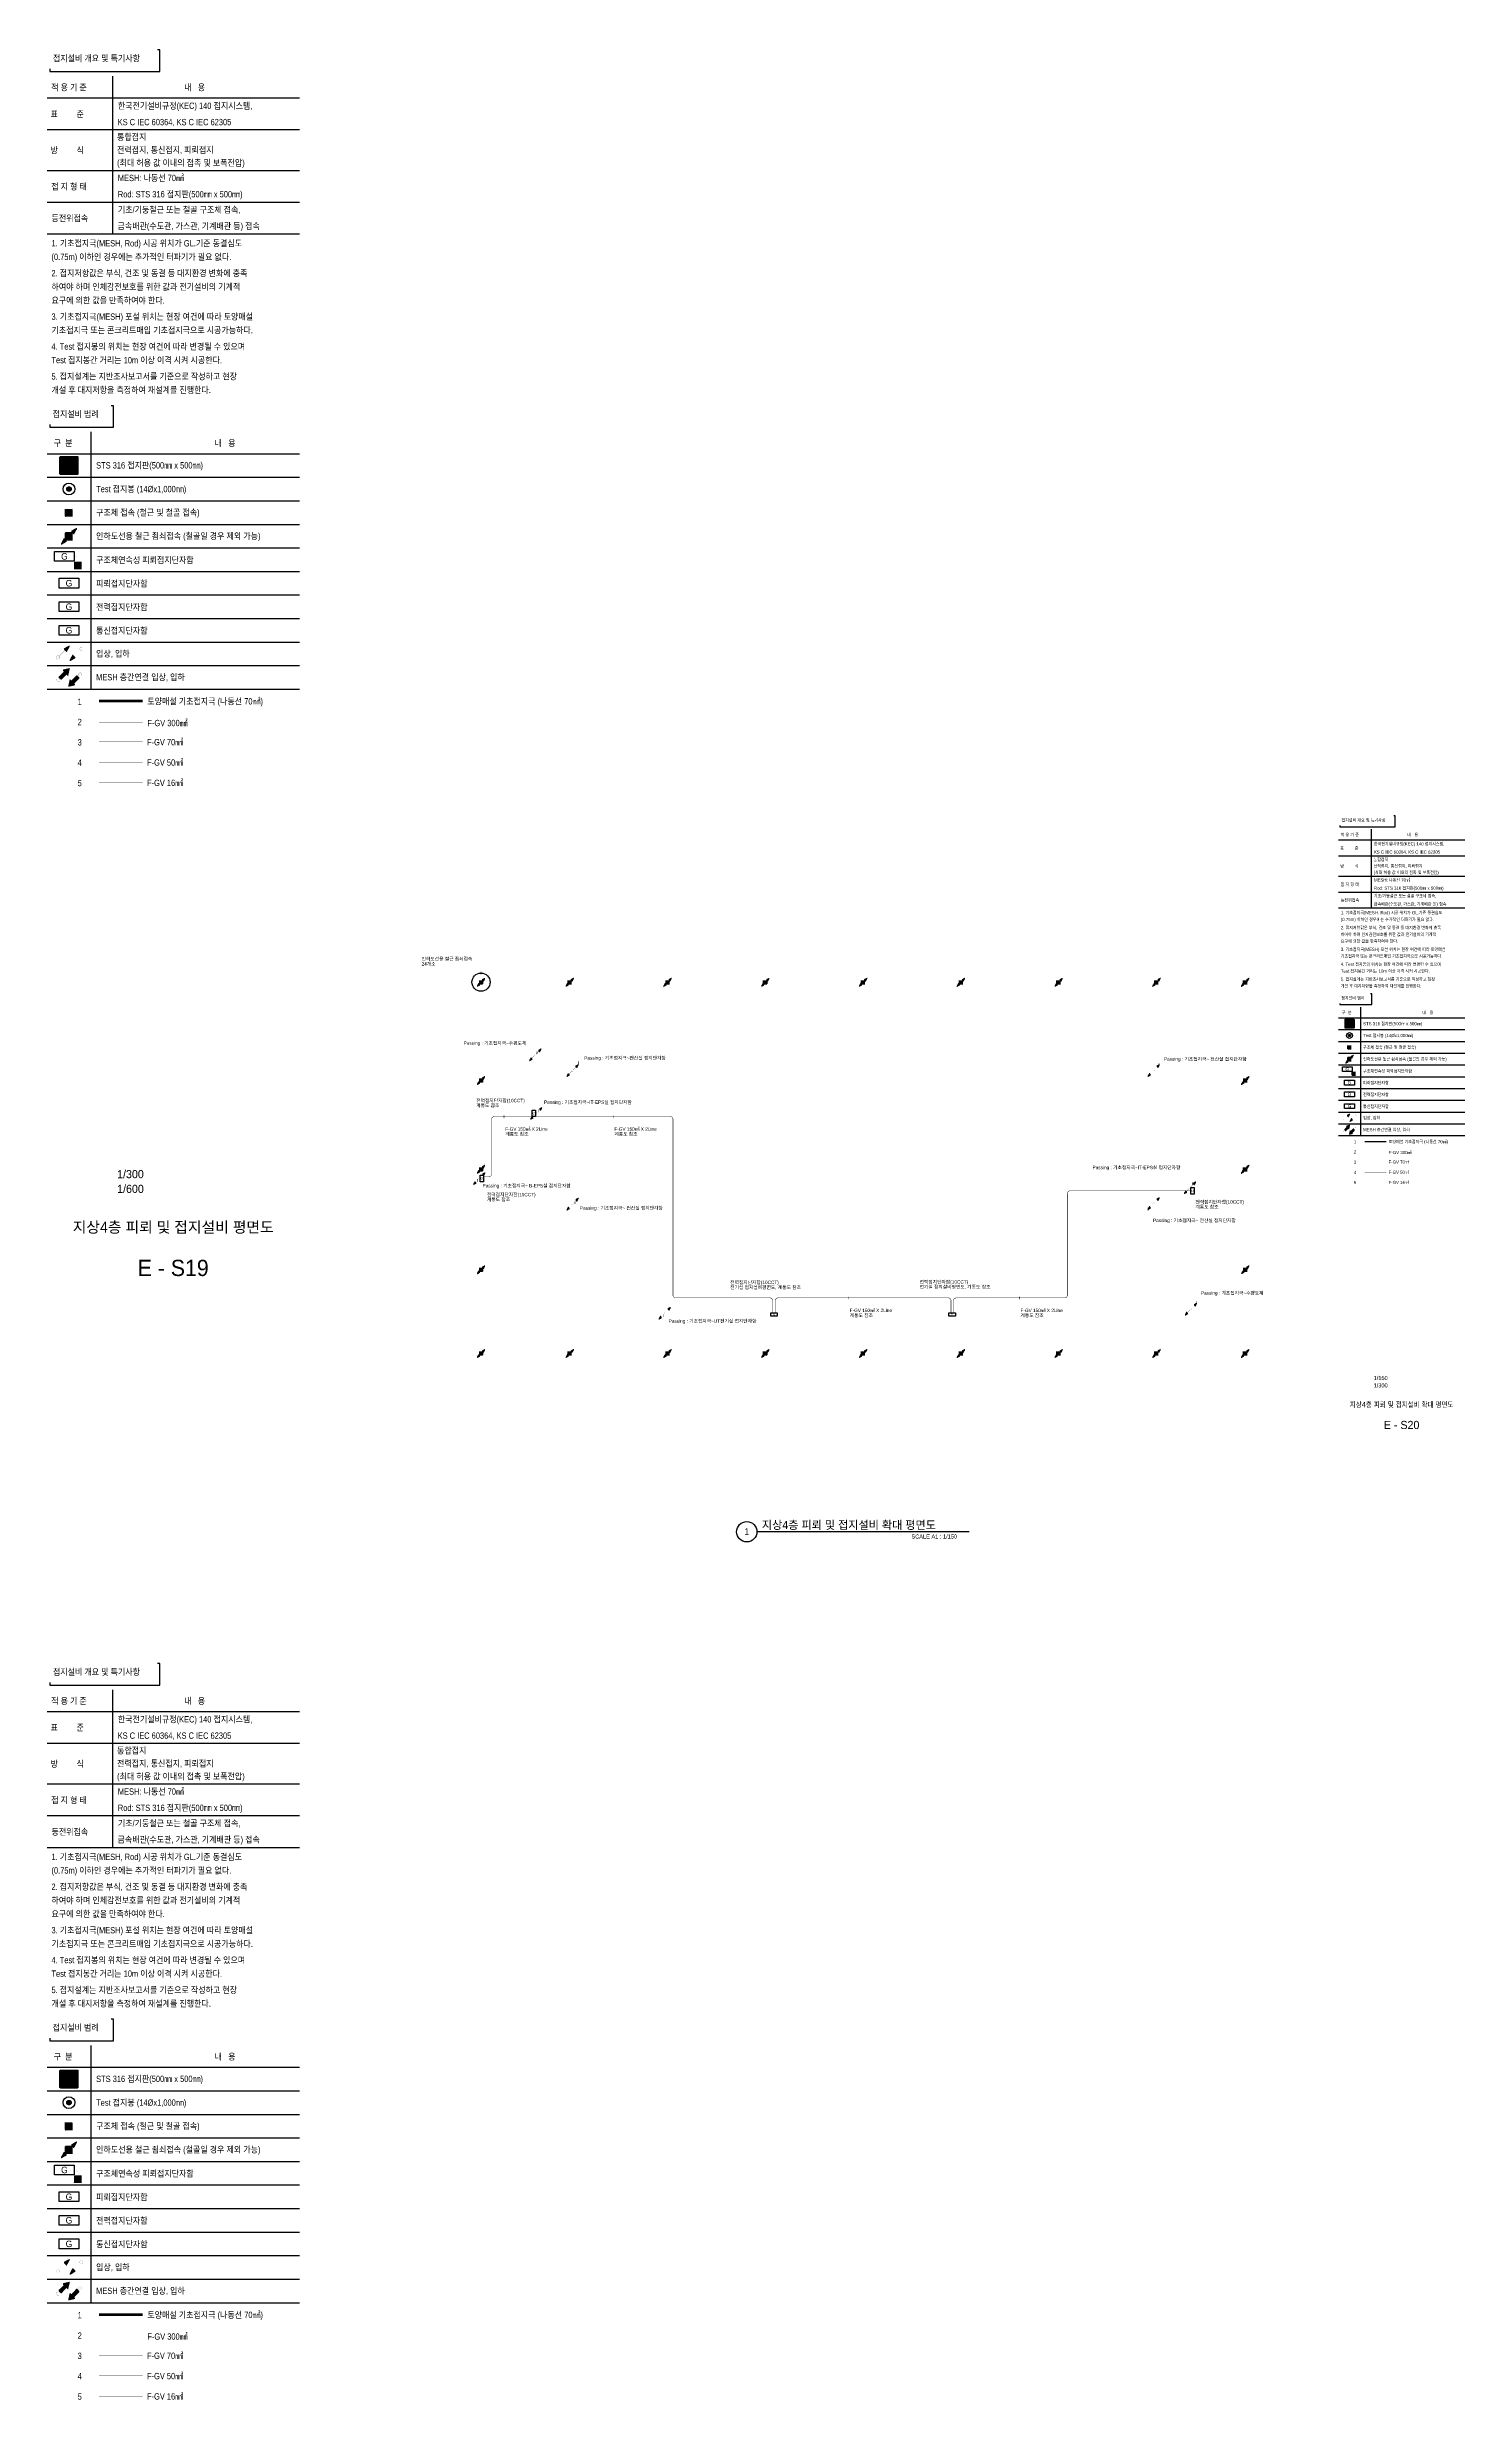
# Model space of a CAD drawing. Header units: millimetres. Extents: x 84495 to 502050, y -708375 to 1238700.
# Drawn here: x 219339 to 375900, y 265094 to 525900 of the extents above; entities that cross this region are included whole.
import ezdxf
from ezdxf.enums import TextEntityAlignment as Align

# ---------------------------------------------------------------- set-up
doc = ezdxf.new("R2010")
doc.units = ezdxf.units.MM
doc.header["$LTSCALE"] = 150
doc.set_wipeout_variables(frame=1)
for name, pattern in [('AM_ISO09W050', [22.5, 12, -1.5, 3, -1.5, 3, -1.5]), ('C2', [18.5, 13.5, -2, 1, -2]), ('HID', [2.3, 1.5, -0.8])]:
    doc.linetypes.add(name, pattern=pattern)
doc.layers.get('0').update_dxf_attribs({"lineweight": 0})
for name, color, linetype in [('------02 Etc Panel', 3, 'Continuous'), ('------99 Grounding and Lightning', 3, 'Continuous'), ('------99 Grounding_Grounding Terminal Board_E', 3, 'Continuous'), ('------99 Grounding_Grounding Terminal Board_T', 2, 'Continuous'), ('------99 Grounding_Mesh', 6, 'Continuous'), ('-----09 E-WIRE-GV', 2, 'Continuous'), ('-----20 General Symbol', 3, 'Continuous'), ('-----29 Cable Schedule', 1, 'Continuous'), ('-----29 Indicator', 1, 'Continuous'), ('-----30 Text', 2, 'Continuous'), ('-----41 Drawing Title', 2, 'Continuous'), ('-----42 Drawing Number', 2, 'Continuous'), ('-----43 Drawing Scale', 3, 'Continuous')]:
    doc.layers.add(name, color=color, linetype=linetype)
doc.styles.add('ELEC', font='')
doc.styles.get('ELEC').set_extended_font_data('Dotum')
pattern_1 = [(180, (845852.563, 610254.6404), (-1e-14, -6.25), [])]

# ---------------------------------------------------------------- blocks, each defined once
blk = doc.blocks.new('STS 316 접지판')
blk.add_wipeout([(-254, -276), (-270, -270), (-276, -254), (-276, 254), (-270, 270), (-254, 276), (254, 276), (270, 270), (276, 254), (276, -254), (270, -270), (254, -276)])
h = blk.add_hatch(color=256)
h.dxf.hatch_style = 1
h.set_gradient(color1=(132, 132, 132), color2=(214, 214, 214), tint=1, name='SPHERICAL')
edge = h.paths.add_edge_path()
edge.add_line((-254, 276), (254, 276))
edge.add_arc((254, 254), 22.1, 0, 90, ccw=False)
edge.add_line((276, 254), (276, -254))
edge.add_arc((254, -254), 22.1, 270, 360, ccw=False)
edge.add_line((254, -276), (-254, -276))
edge.add_arc((-254, -254), 22.1, 180, 270, ccw=False)
edge.add_line((-276, -254), (-276, 254))
edge.add_arc((-254, 254), 22.1, 90, 180, ccw=False)
h.paths.add_polyline_path([(-169, 221), (169, 221, -0.668179), (173, 212), (-165, 212, -1.496606)], flags=16)
h.paths.add_polyline_path([(221, 169), (221, -169, -0.668179), (212, -173), (212, 165, -1.496606)], flags=16)
h.paths.add_polyline_path([(-173, -212), (165, -212, -1.496606), (169, -221), (-169, -221, -0.668179)], flags=16)
h.paths.add_polyline_path([(-221, 169, 0.022626), (-52, 0, 1.473564), (-43, 4, 0.045564)], flags=16)
h = blk.add_hatch(color=256)
h.set_gradient(color1=(255, 255, 255), tint=1, name='SPHERICAL')
edge = h.paths.add_edge_path()
edge.add_arc((-232, 232), 22.1, 0, 360)
edge = h.paths.add_edge_path()
edge.add_arc((-78, 249), 16.6, 0, 360)
edge = h.paths.add_edge_path()
edge.add_arc((78, 249), 16.6, 0, 360)
edge = h.paths.add_edge_path()
edge.add_arc((232, 232), 22.1, 0, 360)
edge = h.paths.add_edge_path()
edge.add_arc((249, -77), 16.6, 0, 360)
edge = h.paths.add_edge_path()
edge.add_arc((249, 77), 16.6, 0, 360)
edge = h.paths.add_edge_path()
edge.add_arc((-78, -249), 16.6, 0, 360)
edge = h.paths.add_edge_path()
edge.add_arc((78, -249), 16.6, 0, 360)
edge = h.paths.add_edge_path()
edge.add_arc((232, -232), 22.1, 0, 360)
edge = h.paths.add_edge_path()
edge.add_arc((-232, -232), 22.1, 0, 360)
edge = h.paths.add_edge_path()
edge.add_arc((-249, -77), 16.6, 0, 360)
edge = h.paths.add_edge_path()
edge.add_arc((-249, 77), 16.6, 0, 360)
edge = h.paths.add_edge_path()
edge.add_arc((0, 0), 22.1, 0, 360)
h = blk.add_hatch(color=256)
h.set_gradient(color1=(255, 255, 255), tint=1, name='SPHERICAL')
edge = h.paths.add_edge_path()
edge.add_arc((-249, -77), 16.6, 0, 360)
edge = h.paths.add_edge_path()
edge.add_arc((-249, 77), 16.6, 0, 360)
edge = h.paths.add_edge_path()
edge.add_arc((-232, 232), 22.1, 0, 360)
edge = h.paths.add_edge_path()
edge.add_arc((-78, 249), 16.6, 0, 360)
edge = h.paths.add_edge_path()
edge.add_arc((78, 249), 16.6, 0, 360)
edge = h.paths.add_edge_path()
edge.add_arc((0, 0), 22.1, 0, 360)
edge = h.paths.add_edge_path()
edge.add_arc((232, 232), 22.1, 0, 360)
h = blk.add_hatch(color=256)
h.set_gradient(color1=(132, 132, 132), one_color=1, tint=1, name='SPHERICAL')
edge = h.paths.add_edge_path()
edge.add_arc((0, 0), 22.1, 0, 360)
for points in [[(-254, 276), (254, 276, -0.414214), (276, 254), (276, -254, -0.414214), (254, -276), (-254, -276, -0.414214), (-276, -254), (-276, 254, -0.414214), (-254, 276, 0.033225)], [(-221, -169), (-221, 169, -0.668179), (-212, 173), (-43, 4, -0.414214), (-43, -4), (-212, -173, -0.668179), (-221, -169, -0.016281)], [(-169, 221), (169, 221, -0.668179), (173, 212), (4, 43, -0.414214), (-4, 43), (-173, 212, -0.668179), (-169, 221, -0.016281)], [(221, -169), (221, 169, 0.668179), (212, 173), (43, 4, 0.414214), (43, -4), (212, -173, 0.668179), (221, -169, 0.016281)], [(-169, -221), (169, -221, 0.668179), (173, -212), (4, -43, 0.414214), (-4, -43), (-173, -212, 0.668179), (-169, -221, 0.016281)]]:
    blk.add_lwpolyline(points, format="xyb")
for centre, radius in [((-249, 77), 16.6), ((-232, 232), 22.1), ((-78, 249), 16.6), ((0, 0), 22.1), ((78, 249), 16.6), ((232, 232), 22.1), ((249, 77), 16.6), ((-249, -77), 16.6), ((-232, -232), 22.1), ((-78, -249), 16.6), ((78, -249), 16.6), ((232, -232), 22.1), ((249, -77), 16.6)]:
    blk.add_circle(centre, radius)
blk = doc.blocks.new('구조체접속')
h = blk.add_hatch()
h.set_pattern_fill('ANGLE', color=1, scale=200)
h.set_pattern_definition([(0, (0, 0), (0, 55), [40, -15]), (90, (0, 0), (-55, 3e-15), [40, -15])])
h.paths.add_polyline_path([(168, 168), (-168, 168), (-168, -168), (168, -168)])
at = {"color": 1}
for p, q in [((166, 168), (168, 166)), ((-168, -166), (-166, -168))]:
    blk.add_line(p, q, dxfattribs=at)
at = {"color": 1, "const_width": 2}
blk.add_lwpolyline([(168, 168), (-168, 168), (-168, -168), (168, -168)], close=True, dxfattribs=at)
blk = doc.blocks.new("'인하도선용 수직철근 또는 철골")
h = blk.add_hatch()
h.set_pattern_fill('ANSI31', color=256, scale=50, angle=135)
h.set_pattern_definition(pattern_1)
h.paths.add_polyline_path([(291, 293), (180, 89), (88, 181)])
h = blk.add_hatch()
h.set_pattern_fill('ANSI31', color=256, scale=50, angle=135)
h.set_pattern_definition(pattern_1)
h.paths.add_polyline_path([(-291, -293), (-180, -89), (-88, -181)])
at = {"const_width": 3.93}
for points in [[(293, 293), (181, 88), (88, 181), (293, 293)], [(-293, -293), (-181, -88), (-88, -181), (-293, -293)]]:
    blk.add_lwpolyline(points, dxfattribs=at)
at = {"xscale": 0.8, "yscale": 0.8, "zscale": 0.8}
blk.add_blockref('구조체접속', (0, 0), dxfattribs=at)
blk = doc.blocks.new('입상입하1')
h = blk.add_hatch()
h.set_pattern_fill('ANSI31', color=256, scale=50, angle=135)
h.set_pattern_definition([(180, (845993.8846, 610394.13), (-1e-14, -6.25), [])])
h.paths.add_polyline_path([(432, 432), (321, 228), (229, 321)])
at = {"const_width": 3.93}
blk.add_lwpolyline([(0, 61, -1), (0, -61, -1), (0, 61)], format="xyb", dxfattribs=at)
for points in [[(43, 43), (275, 275)], [(434, 433), (322, 227), (229, 321), (434, 433)]]:
    blk.add_lwpolyline(points, dxfattribs=at)
blk = doc.blocks.new('입상입하2')
h = blk.add_hatch()
h.set_pattern_fill('ANSI31', color=256, scale=100, angle=135)
h.set_pattern_definition([(180, (0, 0), (-2e-14, -12.5), [])])
h.paths.add_polyline_path([(326, 242), (377, 192), (433, 433), (192, 377), (242, 326), (39, 124), (124, 39)])
at = {"const_width": 3.93}
blk.add_lwpolyline([(0, 61, -1), (0, -61, -1), (0, 61)], format="xyb", dxfattribs=at)
blk.add_lwpolyline([(377, 192), (326, 242), (124, 39), (39, 124), (242, 326), (192, 377), (433, 433)], close=True, dxfattribs=at)
blk = doc.blocks.new('A$Cbdca0f5f')
at = {"color": 0}
blk.add_lwpolyline([(-360, -360), (-360, 0), (360, 0), (360, -360)], close=True, dxfattribs=at)
at = {"color": 0, "style": 'ELEC'}
blk.add_text('G', height=240, dxfattribs=at).set_placement((0, -180), align=Align.MIDDLE)
blk = doc.blocks.new('구조체연속성 TEST 단자함')
at = {"const_width": 2}
blk.add_lwpolyline([(491, -200), (491, -100, 0.414214), (391, 0), (360, 0)], format="xyb", dxfattribs=at)
at = {"layer": '------99 Grounding_Grounding Terminal Board_E'}
blk.add_blockref('A$Cbdca0f5f', (0, 180), dxfattribs=at)
at = {"xscale": 0.8, "yscale": 0.8, "zscale": 0.8}
blk.add_blockref('구조체접속', (491, -334), dxfattribs=at)
blk = doc.blocks.new('접지봉')
at = {"linetype": 'HID', "ltscale": 200}
h = blk.add_hatch(color=256, dxfattribs=at)
h.dxf.hatch_style = 1
edge = h.paths.add_edge_path()
edge.add_arc((0, 0), 102, 0, 360)
blk.add_circle((0, 0), 271)
blk.add_circle((0, 0), 102, dxfattribs=at)
blk = doc.blocks.new('A13')
blk.add_lwpolyline([(-300, 0), (-300, 300), (300, 300), (300, 0)], close=True)
at = {"style": 'ELEC'}
blk.add_text('G', height=200, dxfattribs=at).set_placement((0, 150), align=Align.MIDDLE)
blk = doc.blocks.new('A$C8673a4d5')
blk.add_wipeout([(-32961, -47990), (-32961, -50363), (-32661, -50363), (-32661, -50663), (-25624, -50663), (-25624, -48290), (-25924, -48290), (-25924, -47990)]).dxf.layer = '-----29 Cable Schedule'
blk.add_wipeout([(-32961, -51192), (-5100, -51192), (-5100, -91305), (-32961, -91305)]).dxf.layer = '-----29 Cable Schedule'
at = {"layer": '-----29 Cable Schedule'}
blk.add_lwpolyline([(-32661, -50363), (-32661, -50663), (-25624, -50663), (-25624, -48290), (-25924, -48290)], dxfattribs=at)
blk.add_wipeout([(-32961, -47990), (-25924, -47990), (-25924, -50363), (-32961, -50363)]).dxf.layer = '-----29 Cable Schedule'
at = {"layer": '-----30 Text', "style": 'ELEC', "width": 0.9}
blk.add_text('접지설비 범례', height=700, dxfattribs=at).set_placement((-32369, -49206), align=Align.MIDDLE_LEFT)
blk.add_wipeout([(-32961, -51193), (-5100, -51193), (-5100, -91306), (-32961, -91306)]).dxf.layer = '-----29 Cable Schedule'
at = {"layer": '-----09 E-WIRE-GV', "color": 6, "linetype": 'AM_ISO09W050', "ltscale": 0.5, "const_width": 300}
blk.add_lwpolyline([(-27238, -80908), (-22438, -80908)], dxfattribs=at)
at = {"layer": '-----09 E-WIRE-GV', "color": 1, "linetype": 'C2', "ltscale": 0.5, "const_width": 30}
blk.add_lwpolyline([(-27238, -83304), (-22438, -83304)], dxfattribs=at)
at = {"layer": '-----09 E-WIRE-GV', "color": 3, "linetype": 'C2', "ltscale": 0.5, "const_width": 30}
blk.add_lwpolyline([(-27238, -85417), (-22438, -85417)], dxfattribs=at)
at = {"layer": '-----09 E-WIRE-GV', "color": 4, "linetype": 'C2', "ltscale": 0.5, "const_width": 30}
blk.add_lwpolyline([(-27238, -87664), (-22438, -87664)], dxfattribs=at)
at = {"layer": '-----09 E-WIRE-GV', "color": 2, "linetype": 'C2', "ltscale": 0.5, "const_width": 30}
blk.add_lwpolyline([(-27238, -89912), (-22438, -89912)], dxfattribs=at)
at = {"layer": '-----29 Cable Schedule'}
blk.add_line((-28161, -51193), (-28161, -79593), dxfattribs=at)
for points in [[(-32961, -53593), (-5100, -53593)], [(-32961, -56193), (-5100, -56193)], [(-32961, -58793), (-5100, -58793)], [(-32961, -61393), (-5100, -61393)], [(-32961, -63993), (-5100, -63993)], [(-32961, -66593), (-5100, -66593)], [(-32961, -69193), (-5100, -69193)], [(-32961, -71793), (-5100, -71793)], [(-32961, -74393), (-5100, -74393)], [(-32961, -76993), (-5100, -76993)], [(-32961, -79593), (-5100, -79593)]]:
    blk.add_lwpolyline(points, dxfattribs=at)
at = {"layer": '------99 Grounding and Lightning'}
for name, p, xscale, yscale, zscale in [('구조체접속', (-30561, -60093), 2.4, 2.4, 2.4), ("'인하도선용 수직철근 또는 철골", (-30561, -62693), 3, 3, 3), ('구조체연속성 TEST 단자함', (-31062, -64931), 3, 3, 3)]:
    blk.add_blockref(name, p, dxfattribs=dict(at, xscale=xscale, yscale=yscale, zscale=zscale))
at = {"layer": '------99 Grounding_Grounding Terminal Board_E', "xscale": 3, "yscale": 3, "zscale": 3}
for p in [(-30561, -67353), (-30561, -69953)]:
    blk.add_blockref('A$Cbdca0f5f', p, dxfattribs=at)
at = {"layer": '------99 Grounding_Grounding Terminal Board_T', "xscale": 3.6, "yscale": 3.6, "zscale": 3.6}
blk.add_blockref('A13', (-30561, -73633), dxfattribs=at)
at = {"layer": '-----20 General Symbol', "xscale": 3, "yscale": 3, "zscale": 3}
for name, p in [('입상입하1', (-31786, -76095)), ('입상입하2', (-31798, -78616))]:
    blk.add_blockref(name, p, dxfattribs=at)
at = {"layer": '-----20 General Symbol', "xscale": 3, "yscale": 3, "zscale": 3, "rotation": 179.9999999997969}
for name, p in [('입상입하1', (-29184, -75140)), ('입상입하2', (-29324, -77969))]:
    blk.add_blockref(name, p, dxfattribs=at)
at = {"layer": '-----30 Text', "style": 'ELEC', "width": 0.9}
for s, p in [('내   용', (-14473, -52422)), ('STS 316 접지판(500㎜ x 500㎜)', (-27561, -54875)), ('Test 접지봉 (14Øx1,000㎜)', (-27561, -57493)), ('구조체 접속 (철근 및 철골 접속)', (-27561, -60083)), ('인하도선용 철근 죔쇠접속 (철골일 경우 제외 가능)', (-27561, -62683)), ('구조체연속성 피뢰접지단자함', (-27561, -65331)), ('피뢰접지단자함', (-27561, -67931)), ('전력접지단자함', (-27561, -70531)), ('통신접지단자함', (-27561, -73131)), ('입상, 입하', (-27561, -75675)), ('MESH 층간연결 입상, 입하', (-27561, -78275)), ('토양매설 기초접지극 (나동선 70㎟)', (-21904, -80938)), ('F-GV 300㎟ ', (-21904, -83333)), ('F-GV 70㎟', (-21940, -85447)), ('F-GV 50㎟', (-21940, -87694)), ('F-GV 16㎟', (-21940, -89941))]:
    blk.add_text(s, height=700, dxfattribs=at).set_placement(p, align=Align.MIDDLE_LEFT)
blk.add_wipeout([(-32961, -11903), (-5100, -11903), (-5100, -47690), (-32961, -47690)]).dxf.layer = '-----29 Cable Schedule'
at = {"layer": '------99 Grounding_Mesh', "xscale": 3.6, "yscale": 3.6, "zscale": 3.6}
blk.add_blockref('STS 316 접지판', (-30561, -54893), dxfattribs=at)
for points, layer in [([(-32961, -11903), (-5100, -11903), (-5100, -47690), (-32961, -47690)], '-----29 Cable Schedule'), ([(-30090, -83689), (-30090, -82716), (-29247, -82229), (-28404, -82716), (-28404, -83689), (-29247, -84176)], '-----29 Indicator'), ([(-30090, -90431), (-30090, -89457), (-29247, -88970), (-28404, -89457), (-28404, -90431), (-29247, -90917)], '-----29 Indicator')]:
    blk.add_wipeout(points).dxf.layer = layer
at = {"layer": '-----29 Cable Schedule'}
for points in [[(-32961, -14303), (-5100, -14303)], [(-32961, -17803), (-5100, -17803)], [(-32961, -22303), (-5100, -22303)], [(-32961, -25803), (-5100, -25803)], [(-32961, -29303), (-5100, -29303)]]:
    blk.add_lwpolyline(points, dxfattribs=at)
at = {"layer": '------99 Grounding and Lightning', "xscale": 2.4, "yscale": 2.4, "zscale": 2.4}
blk.add_blockref('접지봉', (-30561, -57493), dxfattribs=at)
at = {"layer": '-----30 Text', "style": 'ELEC', "width": 0.9}
for s, p in [('적 용 기 준', (-32525, -13133)), ('내   용', (-17834, -13133)), ('한국전기설비규정(KEC) 140 접지시스템,', (-25161, -15165)), ('표         준', (-32594, -16073)), ('통합접지', (-25245, -18609)), ('KS C IEC 60364, KS C IEC 62305', (-25182, -16965)), ('방         식', (-32594, -20083)), ('전력접지, 통신접지, 피뢰접지 ', (-25245, -20036)), ('(최대 허용 값 이내의 접촉 및 보폭전압)', (-25245, -21462)), ('MESH: 나동선 70㎟', (-25161, -23136)), ('접 지 형 태', (-32525, -24091)), ('Rod: STS 316 접지판(500㎜ x 500㎜)', (-25161, -24936)), ('등전위접속', (-32491, -27583)), ('금속배관(수도관, 가스관, 기계배관 등) 접속', (-25197, -28444)), ('기초/기둥철근 또는 철골 구조체 접속,', (-25161, -26644)), ('1. 기초접지극(MESH, Rod) 시공 위치가 GL.기준 동결심도', (-32491, -30353)), ('2. 접지저항값은 부식, 건조 및 동결 등 대지환경 변화에 충족', (-32491, -33653)), ('(0.75m) 이하인 경우에는 추가적인 터파기가 필요 없다.', (-32491, -31853)), ('하여야 하며 인체감전보호를 위한 값과 전기설비의 기계적 ', (-32491, -35153)), ('요구에 의한 값을 만족하여야 한다.', (-32491, -36653)), ('3. 기초접지극(MESH) 포설 위치는 현장 여건에 따라 토양매설', (-32491, -38453)), ('4. Test 접지봉의 위치는 현장 여건에 따라 변경될 수 있으며', (-32491, -41753)), ('기초접지극 또는 콘크리트매입 기초접지극으로 시공가능하다.', (-32491, -39953)), ('Test 접지봉간 거리는 10m 이상 이격 시켜 시공한다.', (-32491, -43253)), ('5. 접지설계는 지반조사보고서를 기준으로 작성하고 현장 ', (-32491, -45053)), ('개설 후 대지저항을 측정하여 재설계를 진행한다.', (-32491, -46553)), ('구  분', (-32253, -52408))]:
    blk.add_text(s, height=700, dxfattribs=at).set_placement(p, align=Align.MIDDLE_LEFT)
for points, layer in [([(-32961, -8700), (-32961, -11074), (-32661, -11074), (-32661, -11374), (-20506, -11374), (-20506, -9000), (-20806, -9000), (-20806, -8700)], '-----29 Cable Schedule'), ([(-30090, -81442), (-30090, -80468), (-29247, -79982), (-28404, -80468), (-28404, -81442), (-29247, -81929)], '-----29 Indicator'), ([(-30090, -88183), (-30090, -87210), (-29247, -86723), (-28404, -87210), (-28404, -88183), (-29247, -88670)], '-----29 Indicator')]:
    blk.add_wipeout(points).dxf.layer = layer
at = {"layer": '-----29 Cable Schedule'}
blk.add_lwpolyline([(-32661, -11074), (-32661, -11374), (-20506, -11374), (-20506, -9000), (-20806, -9000)], dxfattribs=at)
at = {"layer": '-----30 Text', "style": 'ELEC', "width": 0.9}
for s, p in [('1', (-29603, -80979)), ('5', (-29603, -89960))]:
    blk.add_text(s, height=700, dxfattribs=at).set_placement(p, align=Align.MIDDLE_LEFT)
blk.add_wipeout([(-30090, -85936), (-30090, -84963), (-29247, -84476), (-28404, -84963), (-28404, -85936), (-29247, -86423)]).dxf.layer = '-----29 Indicator'
for s, p in [('2', (-29603, -83226)), ('3', (-29603, -85465)), ('4', (-29603, -87713))]:
    blk.add_text(s, height=700, dxfattribs=at).set_placement(p, align=Align.MIDDLE_LEFT)
blk.add_wipeout([(-32961, -8700), (-20806, -8700), (-20806, -11074), (-32961, -11074)]).dxf.layer = '-----29 Cable Schedule'
at = {"layer": '-----29 Cable Schedule'}
blk.add_lwpolyline([(-25761, -11903), (-25761, -29303)], dxfattribs=at)
at = {"layer": '-----30 Text', "style": 'ELEC', "width": 0.9}
blk.add_text('접지설비 개요 및 특기사항', height=700, dxfattribs=at).set_placement((-32331, -9925), align=Align.MIDDLE_LEFT)
blk = doc.blocks.new('C01')
blk.add_lwpolyline([(-300, 0), (-300, 300), (300, 300), (300, 0)], close=True)
at = {"style": 'ELEC'}
blk.add_text('G', height=200, dxfattribs=at).set_placement((0, 150), align=Align.MIDDLE)

msp = doc.modelspace()

# ---------------------------------------------------------------- linework, layer by layer
at = {"layer": '-----29 Indicator', "elevation": 0}
for points in [[(273035, 415889, 0, 0, 0), (273420, 415889, 0, 0, 0), (273420, 415026, 64.2, 64.2, 0), (273420, 414726, 0, 0, 0)], [(281842, 406787, 0, 0, 0), (281842, 407650, 64.2, 64.2, 0), (281842, 407951, 0, 0, 0)], [(307839, 386760, 0, 0, 0), (307839, 387623, 64.2, 64.2, 0), (307839, 387924, 0, 0, 0)], [(326692, 386760, 0, 0, 0), (326692, 387623, 64.2, 64.2, 0), (326692, 387924, 0, 0, 0)]]:
    msp.add_lwpolyline(points, format="xyseb", dxfattribs=at)
at = {"layer": '-----41 Drawing Title', "color": 7}
msp.add_line((321173, 361950), (297727, 361950), dxfattribs=at)
msp.add_circle((296602, 361950), 1125, dxfattribs=at)

# ---------------------------------------------------------------- block references
at = {"layer": '------02 Etc Panel', "xscale": 1.199999999953434, "yscale": 1.199999999953434, "zscale": 1.199999999953434, "rotation": 90}
for p in [(273250, 408161), (267510, 400970), (346010, 399599)]:
    msp.add_blockref('C01', p, dxfattribs=at)
at = {"layer": '------02 Etc Panel'}
for p, xscale, yscale, zscale in [((299610, 385750), 1.199999999953434, 1.199999999953434, 1.199999999953434), ((319290, 385750), 1.2, 1.2, 1.2)]:
    msp.add_blockref('C01', p, dxfattribs=dict(at, xscale=xscale, yscale=yscale, zscale=zscale))
at = {"layer": '------99 Grounding and Lightning', "xscale": 1.5, "yscale": 1.5, "zscale": 1.5}
for p in [(267253, 422647), (277050, 422650), (287850, 422650), (298650, 422650), (309450, 422650), (320250, 422650), (331050, 422650), (341850, 422650), (351647, 422647), (267253, 411803), (351653, 411803), (267250, 402000), (351650, 402000), (267253, 390903), (351653, 390903), (267253, 381653), (277050, 381650), (287850, 381653), (298650, 381653), (309450, 381653), (320250, 381653), (331050, 381650), (341850, 381650), (351647, 381653)]:
    msp.add_blockref("'인하도선용 수직철근 또는 철골", p, dxfattribs=at)
at = {"layer": '-----20 General Symbol', "xscale": 1.5, "yscale": 1.5, "zscale": 1.5, "rotation": 180}
for p in [(273253, 414647), (277358, 412900), (341542, 412900), (273342, 408161), (267058, 400970), (345558, 399959), (277358, 398142), (341542, 398208), (287545, 386107), (345653, 386544)]:
    msp.add_blockref('입상입하1', p, dxfattribs=at)
at = {"layer": '-----20 General Symbol', "xscale": 1.5, "yscale": 1.5, "zscale": 1.5}
for p in [(273253, 414647), (277358, 412900), (341542, 412900), (273342, 408161), (267058, 400970), (345558, 399959), (277358, 398142), (341542, 398208), (287545, 386107), (345653, 386547)]:
    msp.add_blockref('입상입하1', p, dxfattribs=at)
at = {"layer": '-----29 Cable Schedule'}
for p in [(252300, 534600), (252300, 356400)]:
    msp.add_blockref('A$C8673a4d5', p, dxfattribs=at)
at = {"layer": '-----29 Cable Schedule', "xscale": 0.5, "yscale": 0.5, "zscale": 0.5}
msp.add_blockref('A$C8673a4d5', (378450, 445500), dxfattribs=at)

# ---------------------------------------------------------------- texts
at = {"layer": '-----41 Drawing Title', "style": 'ELEC'}
msp.add_text('지상4층 피뢰 및 접지설비 평면도', height=1200, dxfattribs=at).set_placement((233250, 395590), align=Align.MIDDLE_CENTER)
at = {"layer": '-----41 Drawing Title', "style": 'ELEC', "width": 0.85}
msp.add_text('지상4층 피뢰 및 접지설비 확대 평면도', height=600, dxfattribs=at).set_placement((368925, 375995), align=Align.MIDDLE_CENTER)
at = {"layer": '-----41 Drawing Title', "color": 2, "style": 'ELEC'}
msp.add_text('지상4층 피뢰 및 접지설비 확대 평면도', height=900, dxfattribs=at).set_placement((298267, 362250))
at = {"layer": '-----41 Drawing Title', "color": 7, "style": 'ELEC'}
msp.add_text('1', height=750, dxfattribs=at).set_placement((296602, 361950), align=Align.MIDDLE)
at = {"layer": '-----41 Drawing Title', "style": 'ELEC'}
msp.add_text('SCALE A1 : 1/150', height=450, dxfattribs=at).set_placement((319831, 361200), align=Align.RIGHT)
at = {"layer": '-----42 Drawing Number', "style": 'ELEC'}
for s, height, p in [('E - S19', 1800, (233250, 391090)), ('E - S20', 900, (368925, 373745))]:
    msp.add_text(s, height=height, dxfattribs=at).set_placement(p, align=Align.MIDDLE_CENTER)
at = {"layer": '-----43 Drawing Scale', "style": 'ELEC'}
for s, height, p in [('1/300', 900, (227060, 401000)), ('1/600', 900, (227060, 399370)), ('1/150', 450, (365830, 378700)), ('1/300', 450, (365830, 377885))]:
    msp.add_text(s, height=height, dxfattribs=at).set_placement(p)

# ---------------------------------------------------------------- wipeouts: each hides what was drawn before it
for points in [[(294585, 389836), (303482, 389836), (303482, 388586), (294585, 388586)], [(315508, 389890), (324405, 389890), (324405, 388640), (315508, 388640)]]:
    msp.add_wipeout(points).dxf.layer = '-----29 Indicator'

# ---------------------------------------------------------------- next in the draw order: linework, layer by layer
at = {"layer": '-----09 E-WIRE-GV', "color": 1, "linetype": 'C2', "ltscale": 0.3, "const_width": 50, "elevation": 0}
msp.add_lwpolyline([(319159, 386110), (319159, 387474, 0.4142136), (318859, 387774), (300041, 387774, 0.4142136), (299741, 387474), (299741, 386110)], format="xyb", dxfattribs=at)

# ---------------------------------------------------------------- next in the draw order: texts
at = {"layer": '-----30 Text', "style": 'ELEC'}
for s, p in [('전력접지단자함(10CCT)', (294767, 389493)), ('전기실 접지설비평면도, 계통도 참조', (294767, 388948)), ('전력접지단자함(10CCT)', (315690, 389547)), ('전기실 접지설비평면도, 계통도 참조', (315690, 389003))]:
    msp.add_text(s, height=375, dxfattribs=at).set_placement(p, align=Align.MIDDLE_LEFT)

# ---------------------------------------------------------------- next in the draw order: wipeouts: each hides what was drawn before it
for points in [[(260619, 425592), (266869, 425592), (266869, 424342), (260619, 424342)], [(265262, 416264), (273035, 416264), (273035, 415514), (265262, 415514)], [(278494, 414657), (288554, 414657), (288554, 413907), (278494, 413907)], [(342605, 414516), (352828, 414516), (352828, 413766), (342605, 413766)], [(266578, 409938), (272506, 409938), (272506, 408688), (266578, 408688)], [(334663, 402563), (345367, 402563), (345367, 401813), (334663, 401813)], [(267770, 399550), (273685, 399550), (273685, 398300), (267770, 398300)], [(346012, 398740), (351965, 398740), (351965, 397490), (346012, 397490)]]:
    msp.add_wipeout(points).dxf.layer = '-----29 Indicator'

# ---------------------------------------------------------------- next in the draw order: linework, layer by layer
at = {"layer": '-----09 E-WIRE-GV', "color": 1, "linetype": 'C2', "ltscale": 0.3, "const_width": 50, "elevation": 0}
for points in [[(272890, 407801), (268708, 407801, 0.4142136), (268408, 407501), (268408, 401450, -0.4142136), (268108, 401150), (267510, 401150)], [(299479, 386110), (299479, 387474, 0.4142136), (299179, 387774), (288751, 387774, -0.4142136), (288451, 388074), (288451, 407501, 0.4142136), (288151, 407801), (273250, 407801)], [(345650, 399599), (332311, 399599, 0.4142136), (332011, 399299), (332011, 388074, -0.4142136), (331711, 387774), (319721, 387774, 0.4142136), (319421, 387474), (319421, 386110)]]:
    msp.add_lwpolyline(points, format="xyb", dxfattribs=at)
at = {"layer": '-----29 Indicator'}
msp.add_lwpolyline([(266869, 424954, 0, 0, 0), (267253, 424954, 0, 0, 0), (267253, 423797, 64.2, 64.2, 0), (267253, 423497, 0, 0, 0)], format="xyseb", dxfattribs=at)
at = {"layer": '-----29 Indicator', "elevation": 0}
for points in [[(278494, 414282, 0, 0, 0), (278005, 414282, 0, 0, 0), (278005, 413890, 64.2, 64.2, 0), (278005, 413589, 0, 0, 0)], [(342605, 414141, 0, 0, 0), (342117, 414141, 0, 0, 0), (342117, 413691, 64.2, 64.2, 0), (342117, 413391, 0, 0, 0)], [(269794, 406787, 0, 0, 0), (269794, 407650, 64.2, 64.2, 0), (269794, 407951, 0, 0, 0)], [(345367, 402188, 0, 0, 0), (345855, 402188, 0, 0, 0), (345855, 400556, 64.2, 64.2, 0), (345855, 400255, 0, 0, 0)]]:
    msp.add_lwpolyline(points, format="xyseb", dxfattribs=at)
at = {"layer": '-----29 Indicator'}
msp.add_circle((267253, 422647), 1000, dxfattribs=at)

# ---------------------------------------------------------------- next in the draw order: texts
at = {"layer": '-----30 Text', "style": 'ELEC'}
for s, p in [('인하도선용 철근 죔쇠접속', (260686, 425230)), ('24개소', (260686, 424672)), ('Passing : 기초접지극~수평도체', (265323, 415917)), ('Passing : 기초접지극~전산실 접지단자함', (278652, 414275)), ('Passing : 기초접지극~ 전산실 접지단자함', (342669, 414153)), ('전력접지단자함(10CCT)', (266715, 409576)), ('계통도 참조', (266715, 409031)), ('Passing : 기초접지극~IT-EPS실 접지단자함', (334786, 402181)), ('전력접지단자함(10CCT)', (267907, 399188)), ('계통도 참조', (267907, 398644)), ('계통도 참조', (346149, 397833)), ('전력접지단자함(10CCT)', (346149, 398378))]:
    msp.add_text(s, height=375, dxfattribs=at).set_placement(p, align=Align.MIDDLE_LEFT)

# ---------------------------------------------------------------- next in the draw order: wipeouts: each hides what was drawn before it
msp.add_wipeout([(307839, 386760), (312965, 386760), (312965, 385510), (307839, 385510)]).dxf.layer = '-----29 Indicator'

# ---------------------------------------------------------------- next in the draw order: texts
for s, p in [('계통도 참조', (307976, 385853)), ('F-GV 150㎟ X 2Line ', (307976, 386398))]:
    msp.add_text(s, height=375, dxfattribs=at).set_placement(p, align=Align.MIDDLE_LEFT)

# ---------------------------------------------------------------- next in the draw order: wipeouts: each hides what was drawn before it
for points in [[(274085, 409775), (284788, 409775), (284788, 409025), (274085, 409025)], [(269794, 406787), (274919, 406787), (274919, 405537), (269794, 405537)], [(281842, 406787), (286968, 406787), (286968, 405537), (281842, 405537)], [(267356, 400533), (278059, 400533), (278059, 399783), (267356, 399783)], [(278115, 398072), (288337, 398072), (288337, 397322), (278115, 397322)], [(346690, 388663), (354413, 388663), (354413, 387913), (346690, 387913)], [(326692, 386760), (331817, 386760), (331817, 385510), (326692, 385510)], [(287855, 385588), (298559, 385588), (298559, 384838), (287855, 384838)]]:
    msp.add_wipeout(points).dxf.layer = '-----29 Indicator'
msp.add_wipeout([(341411, 396699), (351634, 396699), (351634, 395949), (341411, 395949)]).translate(0, 0, 0).dxf.layer = '-----29 Indicator'

# ---------------------------------------------------------------- next in the draw order: linework, layer by layer
at = {"layer": '-----29 Indicator', "elevation": 0}
for points in [[(274085, 409400, 0, 0, 0), (273596, 409400, 0, 0, 0), (273596, 408584, 64.2, 64.2, 0), (273596, 408283, 0, 0, 0)], [(267356, 400158, 0, 0, 0), (266867, 400158, 0, 0, 0), (266867, 400607, 64.2, 64.2, 0), (266867, 400908, 0, 0, 0)], [(278115, 397697, 0, 0, 0), (277626, 397697, 0, 0, 0), (277626, 398146, 64.2, 64.2, 0), (277626, 398447, 0, 0, 0)], [(341411, 396324, 0, 0, 0), (340922, 396324, 0, 0, 0), (340922, 397428, 64.2, 64.2, 0), (340922, 397728, 0, 0, 0)], [(287855, 385213, 0, 0, 0), (287366, 385213, 0, 0, 0), (287366, 385663, 64.2, 64.2, 0), (287366, 385963, 0, 0, 0)]]:
    msp.add_lwpolyline(points, format="xyseb", dxfattribs=at)
at = {"layer": '-----29 Indicator'}
msp.add_lwpolyline([(346690, 388288, 0, 0, 0), (346305, 388288, 0, 0, 0), (346305, 387425, 64.2, 64.2, 0), (346305, 387124, 0, 0, 0)], format="xyseb", dxfattribs=at)

# ---------------------------------------------------------------- next in the draw order: texts
at = {"layer": '-----30 Text', "style": 'ELEC'}
for s, p in [('Passing : 기초접지극~IT-EPS실 접지단자함', (274208, 409393)), ('계통도 참조', (269931, 405880)), ('F-GV 150㎟ X 2Line ', (269931, 406425)), ('계통도 참조', (281979, 405880)), ('F-GV 150㎟ X 2Line ', (281979, 406425)), ('Passing : 기초접지극~ B-EPS실 접지단자함', (267419, 400170)), ('Passing : 기초접지극~ 전산실 접지단자함', (278178, 397708)), ('Passing : 기초접지극~ 전산실 접지단자함', (341475, 396336, 0)), ('계통도 참조', (326829, 385853)), ('F-GV 150㎟ X 2Line ', (326829, 386398)), ('Passing : 기초접지극~수평도체', (346752, 388315)), ('Passing : 기초접지극~UT전기실 접지단자함', (287973, 385225))]:
    msp.add_text(s, height=375, dxfattribs=at).set_placement(p, align=Align.MIDDLE_LEFT)

doc.saveas('drawing.dxf')
